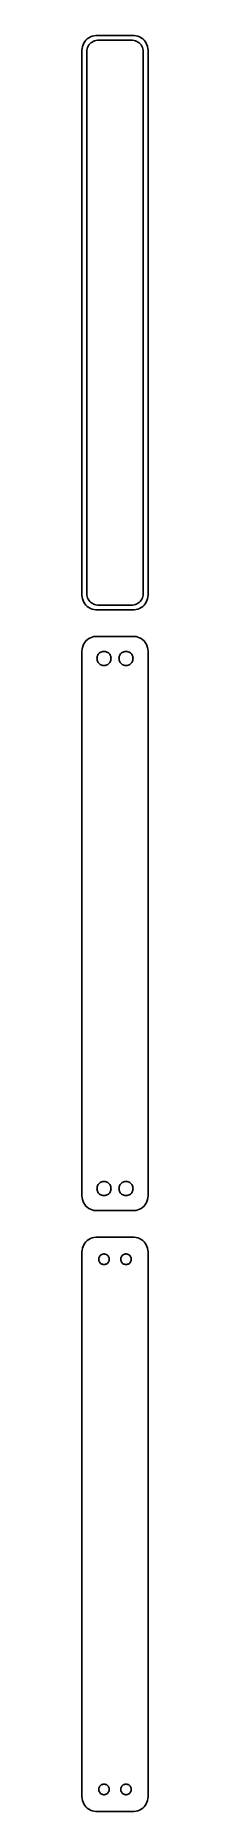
# Model space of a CAD drawing. Header units: metres. Extents: x -11 to 11, y 311 to 913.
import ezdxf

# ---------------------------------------------------------------- set-up
doc = ezdxf.new("R2010")
doc.units = ezdxf.units.M

msp = doc.modelspace()

# ---------------------------------------------------------------- linework, layer by layer
for p, q in [((-10.6315, 910.909), (-10.8989, 910.341)), ((-10.2951, 911.439), (-10.6315, 910.909)), ((-9.89484, 911.923), (-10.2951, 911.439)), ((-9.43712, 912.353), (-9.89484, 911.923)), ((-8.92912, 912.722), (-9.43712, 912.353)), ((-8.37889, 913.024), (-8.92912, 912.722)), ((-8.88301, 910.276), (-8.57301, 910.651)), ((-8.57301, 910.651), (-8.21851, 910.984)), ((-7.79507, 913.255), (-8.37889, 913.024)), ((-8.21851, 910.984), (-7.82506, 911.27)), ((-7.82506, 911.27), (-7.39888, 911.504)), ((-7.1869, 913.411), (-7.79507, 913.255)), ((-7.39888, 911.504), (-6.9467, 911.683)), ((-6.56395, 913.49), (-7.1869, 913.411)), ((-6.9467, 911.683), (-6.47565, 911.804)), ((6.56395, 913.49), (-6.56395, 913.49)), ((-6.47565, 911.804), (-5.99316, 911.865)), ((-5.99316, 911.865), (5.99316, 911.865)), ((5.99316, 911.865), (6.47565, 911.804)), ((6.47565, 911.804), (6.9467, 911.683)), ((7.1869, 913.411), (6.56395, 913.49)), ((6.9467, 911.683), (7.39888, 911.504)), ((7.79507, 913.255), (7.1869, 913.411)), ((7.39888, 911.504), (7.82506, 911.27)), ((8.37889, 913.024), (7.79507, 913.255)), ((7.82506, 911.27), (8.21851, 910.984)), ((8.21851, 910.984), (8.57301, 910.651)), ((8.92912, 912.722), (8.37889, 913.024)), ((8.57301, 910.651), (8.88301, 910.276)), ((9.43712, 912.353), (8.92912, 912.722)), ((9.89484, 911.923), (9.43712, 912.353)), ((10.2951, 911.439), (9.89484, 911.923)), ((10.6315, 910.909), (10.2951, 911.439)), ((10.8989, 910.341), (10.6315, 910.909)), ((-11.2106, 909.127), (-11.25, 908.5)), ((-11.25, 908.5), (-11.25, 723.5)), ((-11.0929, 909.743), (-11.2106, 909.127)), ((-10.8989, 910.341), (-11.0929, 909.743)), ((-9.62262, 908), (-9.59209, 908.485)), ((-9.62262, 724), (-9.62262, 908)), ((-9.59209, 908.485), (-9.50096, 908.963)), ((-9.50096, 908.963), (-9.35068, 909.426)), ((-9.35068, 909.426), (-9.1436, 909.866)), ((-9.1436, 909.866), (-8.88301, 910.276)), ((8.88301, 910.276), (9.1436, 909.866)), ((9.1436, 909.866), (9.35068, 909.426)), ((9.35068, 909.426), (9.50096, 908.963)), ((9.50096, 908.963), (9.59209, 908.485)), ((9.59209, 908.485), (9.62262, 908)), ((9.62262, 908), (9.62262, 724)), ((11.0929, 909.743), (10.8989, 910.341)), ((11.2106, 909.127), (11.0929, 909.743)), ((11.25, 908.5), (11.2106, 909.127)), ((11.25, 723.5), (11.25, 908.5)), ((-9.59209, 723.515), (-9.62262, 724)), ((9.62262, 724), (9.59209, 723.515)), ((-11.25, 723.5), (-11.2106, 722.873)), ((-11.2106, 722.873), (-11.0929, 722.257)), ((-11.0929, 722.257), (-10.8989, 721.659)), ((-10.8989, 721.659), (-10.6315, 721.091)), ((-10.6315, 721.091), (-10.2951, 720.561)), ((-10.2951, 720.561), (-9.89484, 720.077)), ((-9.89484, 720.077), (-9.43712, 719.647)), ((-9.50096, 723.037), (-9.59209, 723.515)), ((-9.35068, 722.574), (-9.50096, 723.037)), ((-9.43712, 719.647), (-8.92912, 719.278)), ((-9.1436, 722.134), (-9.35068, 722.574)), ((-8.88301, 721.724), (-9.1436, 722.134)), ((-8.92912, 719.278), (-8.37889, 718.976)), ((-8.57301, 721.349), (-8.88301, 721.724)), ((-8.21851, 721.016), (-8.57301, 721.349)), ((-8.37889, 718.976), (-7.79507, 718.745)), ((-7.82506, 720.73), (-8.21851, 721.016)), ((-7.39888, 720.496), (-7.82506, 720.73)), ((-7.79507, 718.745), (-7.1869, 718.589)), ((-6.9467, 720.317), (-7.39888, 720.496)), ((-7.1869, 718.589), (-6.56395, 718.51)), ((-6.47565, 720.196), (-6.9467, 720.317)), ((-6.56395, 718.51), (6.56395, 718.51)), ((-5.99316, 720.135), (-6.47565, 720.196)), ((5.99316, 720.135), (-5.99316, 720.135)), ((6.47565, 720.196), (5.99316, 720.135)), ((6.9467, 720.317), (6.47565, 720.196)), ((6.56395, 718.51), (7.1869, 718.589)), ((7.39888, 720.496), (6.9467, 720.317)), ((7.1869, 718.589), (7.79507, 718.745)), ((7.82506, 720.73), (7.39888, 720.496)), ((7.79507, 718.745), (8.37889, 718.976)), ((8.21851, 721.016), (7.82506, 720.73)), ((8.57301, 721.349), (8.21851, 721.016)), ((8.37889, 718.976), (8.92912, 719.278)), ((8.88301, 721.724), (8.57301, 721.349)), ((9.1436, 722.134), (8.88301, 721.724)), ((8.92912, 719.278), (9.43712, 719.647)), ((9.35068, 722.574), (9.1436, 722.134)), ((9.50096, 723.037), (9.35068, 722.574)), ((9.43712, 719.647), (9.89484, 720.077)), ((9.59209, 723.515), (9.50096, 723.037)), ((9.89484, 720.077), (10.2951, 720.561)), ((10.2951, 720.561), (10.6315, 721.091)), ((10.6315, 721.091), (10.8989, 721.659)), ((10.8989, 721.659), (11.0929, 722.257)), ((11.0929, 722.257), (11.2106, 722.873)), ((11.2106, 722.873), (11.25, 723.5)), ((-11.0929, 705.743), (-11.2106, 705.127)), ((-10.8989, 706.341), (-11.0929, 705.743)), ((-10.6315, 706.909), (-10.8989, 706.341)), ((-10.2951, 707.439), (-10.6315, 706.909)), ((-9.89484, 707.923), (-10.2951, 707.439)), ((-9.43712, 708.353), (-9.89484, 707.923)), ((-8.92912, 708.722), (-9.43712, 708.353)), ((-8.37889, 709.024), (-8.92912, 708.722)), ((-7.79507, 709.255), (-8.37889, 709.024)), ((-7.1869, 709.411), (-7.79507, 709.255)), ((-6.56395, 709.49), (-7.1869, 709.411)), ((6.56395, 709.49), (-6.56395, 709.49)), ((7.1869, 709.411), (6.56395, 709.49)), ((7.79507, 709.255), (7.1869, 709.411)), ((8.37889, 709.024), (7.79507, 709.255)), ((8.92912, 708.722), (8.37889, 709.024)), ((9.43712, 708.353), (8.92912, 708.722)), ((9.89484, 707.923), (9.43712, 708.353)), ((10.2951, 707.439), (9.89484, 707.923)), ((10.6315, 706.909), (10.2951, 707.439)), ((10.8989, 706.341), (10.6315, 706.909)), ((11.0929, 705.743), (10.8989, 706.341)), ((11.2106, 705.127), (11.0929, 705.743)), ((-11.2106, 705.127), (-11.25, 704.5)), ((-11.25, 704.5), (-11.25, 519.5)), ((-6.14999, 702), (-6.13107, 702.301)), ((-6.13107, 701.699), (-6.14999, 702)), ((-6.13107, 702.301), (-6.07458, 702.597)), ((-6.07458, 701.403), (-6.13107, 701.699)), ((-6.07458, 702.597), (-5.98146, 702.883)), ((-5.98146, 701.117), (-6.07458, 701.403)), ((-5.98146, 702.883), (-5.85313, 703.156)), ((-5.85313, 700.844), (-5.98146, 701.117)), ((-5.85313, 703.156), (-5.69164, 703.411)), ((-5.69164, 700.589), (-5.85313, 700.844)), ((-5.69164, 703.411), (-5.49951, 703.643)), ((-5.49951, 700.357), (-5.69164, 700.589)), ((-5.49951, 703.643), (-5.27982, 703.849)), ((-5.27982, 700.151), (-5.49951, 700.357)), ((-5.27982, 703.849), (-5.03598, 704.026)), ((-5.03598, 699.974), (-5.27982, 700.151)), ((-5.03598, 704.026), (-4.77187, 704.172)), ((-4.77187, 699.828), (-5.03598, 699.974)), ((-4.77187, 704.172), (-4.49164, 704.283)), ((-4.49164, 699.717), (-4.77187, 699.828)), ((-4.49164, 704.283), (-4.19971, 704.357)), ((-4.19971, 699.643), (-4.49164, 699.717)), ((-4.19971, 704.357), (-3.9007, 704.395)), ((-3.9007, 699.605), (-4.19971, 699.643)), ((-3.9007, 704.395), (-3.59929, 704.395)), ((-3.59929, 699.605), (-3.9007, 699.605)), ((-3.59929, 704.395), (-3.30028, 704.357)), ((-3.30028, 699.643), (-3.59929, 699.605)), ((-3.30028, 704.357), (-3.00835, 704.283)), ((-3.00835, 699.717), (-3.30028, 699.643)), ((-3.00835, 704.283), (-2.72812, 704.172)), ((-2.72812, 699.828), (-3.00835, 699.717)), ((-2.72812, 704.172), (-2.464, 704.026)), ((-2.464, 699.974), (-2.72812, 699.828)), ((-2.464, 704.026), (-2.22017, 703.849)), ((-2.22017, 700.151), (-2.464, 699.974)), ((-2.22017, 703.849), (-2.00047, 703.643)), ((-2.00047, 700.357), (-2.22017, 700.151)), ((-2.00047, 703.643), (-1.80835, 703.411)), ((-1.80835, 700.589), (-2.00047, 700.357)), ((-1.80835, 703.411), (-1.64685, 703.156)), ((-1.64685, 700.844), (-1.80835, 700.589)), ((-1.64685, 703.156), (-1.51852, 702.883)), ((-1.51852, 701.117), (-1.64685, 700.844)), ((-1.51852, 702.883), (-1.4254, 702.597)), ((-1.4254, 701.403), (-1.51852, 701.117)), ((-1.4254, 702.597), (-1.36891, 702.301)), ((-1.36891, 701.699), (-1.4254, 701.403)), ((-1.36891, 702.301), (-1.34999, 702)), ((-1.34999, 702), (-1.36891, 701.699)), ((1.34999, 702), (1.36891, 702.301)), ((1.36891, 701.699), (1.34999, 702)), ((1.36891, 702.301), (1.4254, 702.597)), ((1.4254, 701.403), (1.36891, 701.699)), ((1.4254, 702.597), (1.51852, 702.883)), ((1.51852, 701.117), (1.4254, 701.403)), ((1.51852, 702.883), (1.64685, 703.156)), ((1.64685, 700.844), (1.51852, 701.117)), ((1.64685, 703.156), (1.80835, 703.411)), ((1.80835, 700.589), (1.64685, 700.844)), ((1.80835, 703.411), (2.00047, 703.643)), ((2.00047, 700.357), (1.80835, 700.589)), ((2.00047, 703.643), (2.22017, 703.849)), ((2.22017, 700.151), (2.00047, 700.357)), ((2.22017, 703.849), (2.464, 704.026)), ((2.464, 699.974), (2.22017, 700.151)), ((2.464, 704.026), (2.72812, 704.172)), ((2.72812, 699.828), (2.464, 699.974)), ((2.72812, 704.172), (3.00835, 704.283)), ((3.00835, 699.717), (2.72812, 699.828)), ((3.00835, 704.283), (3.30028, 704.357)), ((3.30028, 699.643), (3.00835, 699.717)), ((3.30028, 704.357), (3.59929, 704.395)), ((3.59929, 699.605), (3.30028, 699.643)), ((3.59929, 704.395), (3.9007, 704.395)), ((3.9007, 699.605), (3.59929, 699.605)), ((3.9007, 704.395), (4.19971, 704.357)), ((4.19971, 699.643), (3.9007, 699.605)), ((4.19971, 704.357), (4.49164, 704.283)), ((4.49164, 699.717), (4.19971, 699.643)), ((4.49164, 704.283), (4.77187, 704.172)), ((4.77187, 699.828), (4.49164, 699.717)), ((4.77187, 704.172), (5.03598, 704.026)), ((5.03598, 699.974), (4.77187, 699.828)), ((5.03598, 704.026), (5.27982, 703.849)), ((5.27982, 700.151), (5.03598, 699.974)), ((5.27982, 703.849), (5.49951, 703.643)), ((5.49951, 700.357), (5.27982, 700.151)), ((5.49951, 703.643), (5.69164, 703.411)), ((5.69164, 700.589), (5.49951, 700.357)), ((5.69164, 703.411), (5.85313, 703.156)), ((5.85313, 700.844), (5.69164, 700.589)), ((5.85313, 703.156), (5.98146, 702.883)), ((5.98146, 701.117), (5.85313, 700.844)), ((5.98146, 702.883), (6.07458, 702.597)), ((6.07458, 701.403), (5.98146, 701.117)), ((6.07458, 702.597), (6.13107, 702.301)), ((6.13107, 701.699), (6.07458, 701.403)), ((6.13107, 702.301), (6.14999, 702)), ((6.14999, 702), (6.13107, 701.699)), ((11.25, 704.5), (11.2106, 705.127)), ((11.25, 519.5), (11.25, 704.5)), ((-11.25, 519.5), (-11.2106, 518.873)), ((-11.2106, 518.873), (-11.0929, 518.257)), ((-6.14999, 522), (-6.13107, 522.301)), ((-6.13107, 521.699), (-6.14999, 522)), ((-6.13107, 522.301), (-6.07458, 522.597)), ((-6.07458, 521.403), (-6.13107, 521.699)), ((-6.07458, 522.597), (-5.98146, 522.883)), ((-5.98146, 521.117), (-6.07458, 521.403)), ((-5.98146, 522.883), (-5.85313, 523.156)), ((-5.85313, 520.844), (-5.98146, 521.117)), ((-5.85313, 523.156), (-5.69164, 523.411)), ((-5.69164, 520.589), (-5.85313, 520.844)), ((-5.69164, 523.411), (-5.49951, 523.643)), ((-5.49951, 520.357), (-5.69164, 520.589)), ((-5.49951, 523.643), (-5.27982, 523.849)), ((-5.27982, 520.151), (-5.49951, 520.357)), ((-5.27982, 523.849), (-5.03598, 524.026)), ((-5.03598, 519.974), (-5.27982, 520.151)), ((-5.03598, 524.026), (-4.77187, 524.172)), ((-4.77187, 519.828), (-5.03598, 519.974)), ((-4.77187, 524.172), (-4.49164, 524.283)), ((-4.49164, 519.717), (-4.77187, 519.828)), ((-4.49164, 524.283), (-4.19971, 524.357)), ((-4.19971, 519.643), (-4.49164, 519.717)), ((-4.19971, 524.357), (-3.9007, 524.395)), ((-3.9007, 519.605), (-4.19971, 519.643)), ((-3.9007, 524.395), (-3.59929, 524.395)), ((-3.59929, 519.605), (-3.9007, 519.605)), ((-3.59929, 524.395), (-3.30028, 524.357)), ((-3.30028, 519.643), (-3.59929, 519.605)), ((-3.30028, 524.357), (-3.00835, 524.283)), ((-3.00835, 519.717), (-3.30028, 519.643)), ((-3.00835, 524.283), (-2.72812, 524.172)), ((-2.72812, 519.828), (-3.00835, 519.717)), ((-2.72812, 524.172), (-2.464, 524.026)), ((-2.464, 519.974), (-2.72812, 519.828)), ((-2.464, 524.026), (-2.22017, 523.849)), ((-2.22017, 520.151), (-2.464, 519.974)), ((-2.22017, 523.849), (-2.00047, 523.643)), ((-2.00047, 520.357), (-2.22017, 520.151)), ((-2.00047, 523.643), (-1.80835, 523.411)), ((-1.80835, 520.589), (-2.00047, 520.357)), ((-1.80835, 523.411), (-1.64685, 523.156)), ((-1.64685, 520.844), (-1.80835, 520.589)), ((-1.64685, 523.156), (-1.51852, 522.883)), ((-1.51852, 521.117), (-1.64685, 520.844)), ((-1.51852, 522.883), (-1.4254, 522.597)), ((-1.4254, 521.403), (-1.51852, 521.117)), ((-1.4254, 522.597), (-1.36891, 522.301)), ((-1.36891, 521.699), (-1.4254, 521.403)), ((-1.36891, 522.301), (-1.34999, 522)), ((-1.34999, 522), (-1.36891, 521.699)), ((1.34999, 522), (1.36891, 522.301)), ((1.36891, 521.699), (1.34999, 522)), ((1.36891, 522.301), (1.4254, 522.597)), ((1.4254, 521.403), (1.36891, 521.699)), ((1.4254, 522.597), (1.51852, 522.883)), ((1.51852, 521.117), (1.4254, 521.403)), ((1.51852, 522.883), (1.64685, 523.156)), ((1.64685, 520.844), (1.51852, 521.117)), ((1.64685, 523.156), (1.80835, 523.411)), ((1.80835, 520.589), (1.64685, 520.844)), ((1.80835, 523.411), (2.00047, 523.643)), ((2.00047, 520.357), (1.80835, 520.589)), ((2.00047, 523.643), (2.22017, 523.849)), ((2.22017, 520.151), (2.00047, 520.357)), ((2.22017, 523.849), (2.464, 524.026)), ((2.464, 519.974), (2.22017, 520.151)), ((2.464, 524.026), (2.72812, 524.172)), ((2.72812, 519.828), (2.464, 519.974)), ((2.72812, 524.172), (3.00835, 524.283)), ((3.00835, 519.717), (2.72812, 519.828)), ((3.00835, 524.283), (3.30028, 524.357)), ((3.30028, 519.643), (3.00835, 519.717)), ((3.30028, 524.357), (3.59929, 524.395)), ((3.59929, 519.605), (3.30028, 519.643)), ((3.59929, 524.395), (3.9007, 524.395)), ((3.9007, 519.605), (3.59929, 519.605)), ((3.9007, 524.395), (4.19971, 524.357)), ((4.19971, 519.643), (3.9007, 519.605)), ((4.19971, 524.357), (4.49164, 524.283)), ((4.49164, 519.717), (4.19971, 519.643)), ((4.49164, 524.283), (4.77187, 524.172)), ((4.77187, 519.828), (4.49164, 519.717)), ((4.77187, 524.172), (5.03598, 524.026)), ((5.03598, 519.974), (4.77187, 519.828)), ((5.03598, 524.026), (5.27982, 523.849)), ((5.27982, 520.151), (5.03598, 519.974)), ((5.27982, 523.849), (5.49951, 523.643)), ((5.49951, 520.357), (5.27982, 520.151)), ((5.49951, 523.643), (5.69164, 523.411)), ((5.69164, 520.589), (5.49951, 520.357)), ((5.69164, 523.411), (5.85313, 523.156)), ((5.85313, 520.844), (5.69164, 520.589)), ((5.85313, 523.156), (5.98146, 522.883)), ((5.98146, 521.117), (5.85313, 520.844)), ((5.98146, 522.883), (6.07458, 522.597)), ((6.07458, 521.403), (5.98146, 521.117)), ((6.07458, 522.597), (6.13107, 522.301)), ((6.13107, 521.699), (6.07458, 521.403)), ((6.13107, 522.301), (6.14999, 522)), ((6.14999, 522), (6.13107, 521.699)), ((11.0929, 518.257), (11.2106, 518.873)), ((11.2106, 518.873), (11.25, 519.5)), ((-11.0929, 518.257), (-10.8989, 517.659)), ((-10.8989, 517.659), (-10.6315, 517.091)), ((-10.6315, 517.091), (-10.2951, 516.561)), ((-10.2951, 516.561), (-9.89484, 516.077)), ((-9.89484, 516.077), (-9.43712, 515.647)), ((-9.43712, 515.647), (-8.92912, 515.278)), ((-8.92912, 515.278), (-8.37889, 514.976)), ((-8.37889, 514.976), (-7.79507, 514.745)), ((-7.79507, 514.745), (-7.1869, 514.589)), ((-7.1869, 514.589), (-6.56395, 514.51)), ((-6.56395, 514.51), (6.56395, 514.51)), ((6.56395, 514.51), (7.1869, 514.589)), ((7.1869, 514.589), (7.79507, 514.745)), ((7.79507, 514.745), (8.37889, 514.976)), ((8.37889, 514.976), (8.92912, 515.278)), ((8.92912, 515.278), (9.43712, 515.647)), ((9.43712, 515.647), (9.89484, 516.077)), ((9.89484, 516.077), (10.2951, 516.561)), ((10.2951, 516.561), (10.6315, 517.091)), ((10.6315, 517.091), (10.8989, 517.659)), ((10.8989, 517.659), (11.0929, 518.257)), ((-11.2106, 501.127), (-11.25, 500.5)), ((-11.25, 500.5), (-11.25, 315.5)), ((-11.0929, 501.743), (-11.2106, 501.127)), ((-10.8989, 502.341), (-11.0929, 501.743)), ((-10.6315, 502.909), (-10.8989, 502.341)), ((-10.2951, 503.439), (-10.6315, 502.909)), ((-9.89484, 503.923), (-10.2951, 503.439)), ((-9.43712, 504.353), (-9.89484, 503.923)), ((-8.92912, 504.722), (-9.43712, 504.353)), ((-8.37889, 505.024), (-8.92912, 504.722)), ((-7.79507, 505.255), (-8.37889, 505.024)), ((-7.1869, 505.411), (-7.79507, 505.255)), ((-6.56395, 505.49), (-7.1869, 505.411)), ((6.56395, 505.49), (-6.56395, 505.49)), ((7.1869, 505.411), (6.56395, 505.49)), ((7.79507, 505.255), (7.1869, 505.411)), ((8.37889, 505.024), (7.79507, 505.255)), ((8.92912, 504.722), (8.37889, 505.024)), ((9.43712, 504.353), (8.92912, 504.722)), ((9.89484, 503.923), (9.43712, 504.353)), ((10.2951, 503.439), (9.89484, 503.923)), ((10.6315, 502.909), (10.2951, 503.439)), ((10.8989, 502.341), (10.6315, 502.909)), ((11.0929, 501.743), (10.8989, 502.341)), ((11.2106, 501.127), (11.0929, 501.743)), ((11.25, 500.5), (11.2106, 501.127)), ((11.25, 315.5), (11.25, 500.5)), ((-5.54999, 498), (-5.5358, 498.226)), ((-5.5358, 497.774), (-5.54999, 498)), ((-5.5358, 498.226), (-5.49344, 498.448)), ((-5.49344, 497.552), (-5.5358, 497.774)), ((-5.49344, 498.448), (-5.42358, 498.663)), ((-5.42358, 497.337), (-5.49344, 497.552)), ((-5.42358, 498.663), (-5.32735, 498.867)), ((-5.32735, 497.133), (-5.42358, 497.337)), ((-5.32735, 498.867), (-5.20622, 499.058)), ((-5.20622, 496.942), (-5.32735, 497.133)), ((-5.20622, 499.058), (-5.06213, 499.232)), ((-5.06213, 496.768), (-5.20622, 496.942)), ((-5.06213, 499.232), (-4.89735, 499.387)), ((-4.89735, 496.613), (-5.06213, 496.768)), ((-4.89735, 499.387), (-4.71448, 499.52)), ((-4.71448, 496.48), (-4.89735, 496.613)), ((-4.71448, 499.52), (-4.51639, 499.629)), ((-4.51639, 496.371), (-4.71448, 496.48)), ((-4.51639, 499.629), (-4.30623, 499.712)), ((-4.30623, 496.288), (-4.51639, 496.371)), ((-4.30623, 499.712), (-4.08728, 499.768)), ((-4.08728, 496.232), (-4.30623, 496.288)), ((-4.08728, 499.768), (-3.86302, 499.796)), ((-3.86302, 496.204), (-4.08728, 496.232)), ((-3.86302, 499.796), (-3.63696, 499.796)), ((-3.63696, 496.204), (-3.86302, 496.204)), ((-3.63696, 499.796), (-3.4127, 499.768)), ((-3.4127, 496.232), (-3.63696, 496.204)), ((-3.4127, 499.768), (-3.19376, 499.712)), ((-3.19376, 496.288), (-3.4127, 496.232)), ((-3.19376, 499.712), (-2.9836, 499.629)), ((-2.9836, 496.371), (-3.19376, 496.288)), ((-2.9836, 499.629), (-2.78551, 499.52)), ((-2.78551, 496.48), (-2.9836, 496.371)), ((-2.78551, 499.52), (-2.60263, 499.387)), ((-2.60263, 496.613), (-2.78551, 496.48)), ((-2.60263, 499.387), (-2.43785, 499.232)), ((-2.43785, 496.768), (-2.60263, 496.613)), ((-2.43785, 499.232), (-2.29376, 499.058)), ((-2.29376, 496.942), (-2.43785, 496.768)), ((-2.29376, 499.058), (-2.17264, 498.867)), ((-2.17264, 497.133), (-2.29376, 496.942)), ((-2.17264, 498.867), (-2.0764, 498.663)), ((-2.0764, 497.337), (-2.17264, 497.133)), ((-2.0764, 498.663), (-2.00655, 498.448)), ((-2.00655, 497.552), (-2.0764, 497.337)), ((-2.00655, 498.448), (-1.96419, 498.226)), ((-1.96419, 497.774), (-2.00655, 497.552)), ((-1.96419, 498.226), (-1.95, 498)), ((-1.95, 498), (-1.96419, 497.774)), ((1.95, 498), (1.96419, 498.226)), ((1.96419, 497.774), (1.95, 498)), ((1.96419, 498.226), (2.00655, 498.448)), ((2.00655, 497.552), (1.96419, 497.774)), ((2.00655, 498.448), (2.0764, 498.663)), ((2.0764, 497.337), (2.00655, 497.552)), ((2.0764, 498.663), (2.17264, 498.867)), ((2.17264, 497.133), (2.0764, 497.337)), ((2.17264, 498.867), (2.29376, 499.058)), ((2.29376, 496.942), (2.17264, 497.133)), ((2.29376, 499.058), (2.43785, 499.232)), ((2.43785, 496.768), (2.29376, 496.942)), ((2.43785, 499.232), (2.60263, 499.387)), ((2.60263, 496.613), (2.43785, 496.768)), ((2.60263, 499.387), (2.78551, 499.52)), ((2.78551, 496.48), (2.60263, 496.613)), ((2.78551, 499.52), (2.9836, 499.629)), ((2.9836, 496.371), (2.78551, 496.48)), ((2.9836, 499.629), (3.19376, 499.712)), ((3.19376, 496.288), (2.9836, 496.371)), ((3.19376, 499.712), (3.4127, 499.768)), ((3.4127, 496.232), (3.19376, 496.288)), ((3.4127, 499.768), (3.63696, 499.796)), ((3.63696, 496.204), (3.4127, 496.232)), ((3.63696, 499.796), (3.86302, 499.796)), ((3.86302, 496.204), (3.63696, 496.204)), ((3.86302, 499.796), (4.08728, 499.768)), ((4.08728, 496.232), (3.86302, 496.204)), ((4.08728, 499.768), (4.30623, 499.712)), ((4.30623, 496.288), (4.08728, 496.232)), ((4.30623, 499.712), (4.51639, 499.629)), ((4.51639, 496.371), (4.30623, 496.288)), ((4.51639, 499.629), (4.71448, 499.52)), ((4.71448, 496.48), (4.51639, 496.371)), ((4.71448, 499.52), (4.89735, 499.387)), ((4.89735, 496.613), (4.71448, 496.48)), ((4.89735, 499.387), (5.06213, 499.232)), ((5.06213, 496.768), (4.89735, 496.613)), ((5.06213, 499.232), (5.20622, 499.058)), ((5.20622, 496.942), (5.06213, 496.768)), ((5.20622, 499.058), (5.32735, 498.867)), ((5.32735, 497.133), (5.20622, 496.942)), ((5.32735, 498.867), (5.42358, 498.663)), ((5.42358, 497.337), (5.32735, 497.133)), ((5.42358, 498.663), (5.49344, 498.448)), ((5.49344, 497.552), (5.42358, 497.337)), ((5.49344, 498.448), (5.5358, 498.226)), ((5.5358, 497.774), (5.49344, 497.552)), ((5.5358, 498.226), (5.54999, 498)), ((5.54999, 498), (5.5358, 497.774)), ((-4.71448, 319.52), (-4.51639, 319.629)), ((-4.51639, 319.629), (-4.30623, 319.712)), ((-4.30623, 319.712), (-4.08728, 319.768)), ((-4.08728, 319.768), (-3.86302, 319.796)), ((-3.86302, 319.796), (-3.63696, 319.796)), ((-3.63696, 319.796), (-3.4127, 319.768)), ((-3.4127, 319.768), (-3.19376, 319.712)), ((-3.19376, 319.712), (-2.9836, 319.629)), ((-2.9836, 319.629), (-2.78551, 319.52)), ((2.78551, 319.52), (2.9836, 319.629)), ((2.9836, 319.629), (3.19376, 319.712)), ((3.19376, 319.712), (3.4127, 319.768)), ((3.4127, 319.768), (3.63696, 319.796)), ((3.63696, 319.796), (3.86302, 319.796)), ((3.86302, 319.796), (4.08728, 319.768)), ((4.08728, 319.768), (4.30623, 319.712)), ((4.30623, 319.712), (4.51639, 319.629)), ((4.51639, 319.629), (4.71448, 319.52)), ((-11.25, 315.5), (-11.2106, 314.873)), ((-11.2106, 314.873), (-11.0929, 314.257)), ((-11.0929, 314.257), (-10.8989, 313.659)), ((-10.8989, 313.659), (-10.6315, 313.091)), ((-5.54999, 318), (-5.5358, 318.226)), ((-5.5358, 317.774), (-5.54999, 318)), ((-5.5358, 318.226), (-5.49344, 318.448)), ((-5.49344, 317.552), (-5.5358, 317.774)), ((-5.49344, 318.448), (-5.42358, 318.663)), ((-5.42358, 317.337), (-5.49344, 317.552)), ((-5.42358, 318.663), (-5.32735, 318.867)), ((-5.32735, 317.133), (-5.42358, 317.337)), ((-5.32735, 318.867), (-5.20622, 319.058)), ((-5.20622, 316.942), (-5.32735, 317.133)), ((-5.20622, 319.058), (-5.06213, 319.232)), ((-5.06213, 316.768), (-5.20622, 316.942)), ((-5.06213, 319.232), (-4.89735, 319.387)), ((-4.89735, 316.613), (-5.06213, 316.768)), ((-4.89735, 319.387), (-4.71448, 319.52)), ((-4.71448, 316.48), (-4.89735, 316.613)), ((-4.51639, 316.371), (-4.71448, 316.48)), ((-4.30623, 316.288), (-4.51639, 316.371)), ((-4.08728, 316.232), (-4.30623, 316.288)), ((-3.86302, 316.204), (-4.08728, 316.232)), ((-3.63696, 316.204), (-3.86302, 316.204)), ((-3.4127, 316.232), (-3.63696, 316.204)), ((-3.19376, 316.288), (-3.4127, 316.232)), ((-2.9836, 316.371), (-3.19376, 316.288)), ((-2.78551, 316.48), (-2.9836, 316.371)), ((-2.78551, 319.52), (-2.60263, 319.387)), ((-2.60263, 316.613), (-2.78551, 316.48)), ((-2.60263, 319.387), (-2.43785, 319.232)), ((-2.43785, 316.768), (-2.60263, 316.613)), ((-2.43785, 319.232), (-2.29376, 319.058)), ((-2.29376, 316.942), (-2.43785, 316.768)), ((-2.29376, 319.058), (-2.17264, 318.867)), ((-2.17264, 317.133), (-2.29376, 316.942)), ((-2.17264, 318.867), (-2.0764, 318.663)), ((-2.0764, 317.337), (-2.17264, 317.133)), ((-2.0764, 318.663), (-2.00655, 318.448)), ((-2.00655, 317.552), (-2.0764, 317.337)), ((-2.00655, 318.448), (-1.96419, 318.226)), ((-1.96419, 317.774), (-2.00655, 317.552)), ((-1.96419, 318.226), (-1.95, 318)), ((-1.95, 318), (-1.96419, 317.774)), ((1.95, 318), (1.96419, 318.226)), ((1.96419, 317.774), (1.95, 318)), ((1.96419, 318.226), (2.00655, 318.448)), ((2.00655, 317.552), (1.96419, 317.774)), ((2.00655, 318.448), (2.0764, 318.663)), ((2.0764, 317.337), (2.00655, 317.552)), ((2.0764, 318.663), (2.17264, 318.867)), ((2.17264, 317.133), (2.0764, 317.337)), ((2.17264, 318.867), (2.29376, 319.058)), ((2.29376, 316.942), (2.17264, 317.133)), ((2.29376, 319.058), (2.43785, 319.232)), ((2.43785, 316.768), (2.29376, 316.942)), ((2.43785, 319.232), (2.60263, 319.387)), ((2.60263, 316.613), (2.43785, 316.768)), ((2.60263, 319.387), (2.78551, 319.52)), ((2.78551, 316.48), (2.60263, 316.613)), ((2.9836, 316.371), (2.78551, 316.48)), ((3.19376, 316.288), (2.9836, 316.371)), ((3.4127, 316.232), (3.19376, 316.288)), ((3.63696, 316.204), (3.4127, 316.232)), ((3.86302, 316.204), (3.63696, 316.204)), ((4.08728, 316.232), (3.86302, 316.204)), ((4.30623, 316.288), (4.08728, 316.232)), ((4.51639, 316.371), (4.30623, 316.288)), ((4.71448, 316.48), (4.51639, 316.371)), ((4.71448, 319.52), (4.89735, 319.387)), ((4.89735, 316.613), (4.71448, 316.48)), ((4.89735, 319.387), (5.06213, 319.232)), ((5.06213, 316.768), (4.89735, 316.613)), ((5.06213, 319.232), (5.20622, 319.058)), ((5.20622, 316.942), (5.06213, 316.768)), ((5.20622, 319.058), (5.32735, 318.867)), ((5.32735, 317.133), (5.20622, 316.942)), ((5.32735, 318.867), (5.42358, 318.663)), ((5.42358, 317.337), (5.32735, 317.133)), ((5.42358, 318.663), (5.49344, 318.448)), ((5.49344, 317.552), (5.42358, 317.337)), ((5.49344, 318.448), (5.5358, 318.226)), ((5.5358, 317.774), (5.49344, 317.552)), ((5.5358, 318.226), (5.54999, 318)), ((5.54999, 318), (5.5358, 317.774)), ((10.6315, 313.091), (10.8989, 313.659)), ((10.8989, 313.659), (11.0929, 314.257)), ((11.0929, 314.257), (11.2106, 314.873)), ((11.2106, 314.873), (11.25, 315.5)), ((-10.6315, 313.091), (-10.2951, 312.561)), ((-10.2951, 312.561), (-9.89484, 312.077)), ((-9.89484, 312.077), (-9.43712, 311.647)), ((-9.43712, 311.647), (-8.92912, 311.278)), ((-8.92912, 311.278), (-8.37889, 310.976)), ((-8.37889, 310.976), (-7.79507, 310.745)), ((-7.79507, 310.745), (-7.1869, 310.589)), ((-7.1869, 310.589), (-6.56395, 310.51)), ((-6.56395, 310.51), (6.56395, 310.51)), ((6.56395, 310.51), (7.1869, 310.589)), ((7.1869, 310.589), (7.79507, 310.745)), ((7.79507, 310.745), (8.37889, 310.976)), ((8.37889, 310.976), (8.92912, 311.278)), ((8.92912, 311.278), (9.43712, 311.647)), ((9.43712, 311.647), (9.89484, 312.077)), ((9.89484, 312.077), (10.2951, 312.561)), ((10.2951, 312.561), (10.6315, 313.091))]:
    msp.add_line(p, q)

doc.saveas('drawing.dxf')
